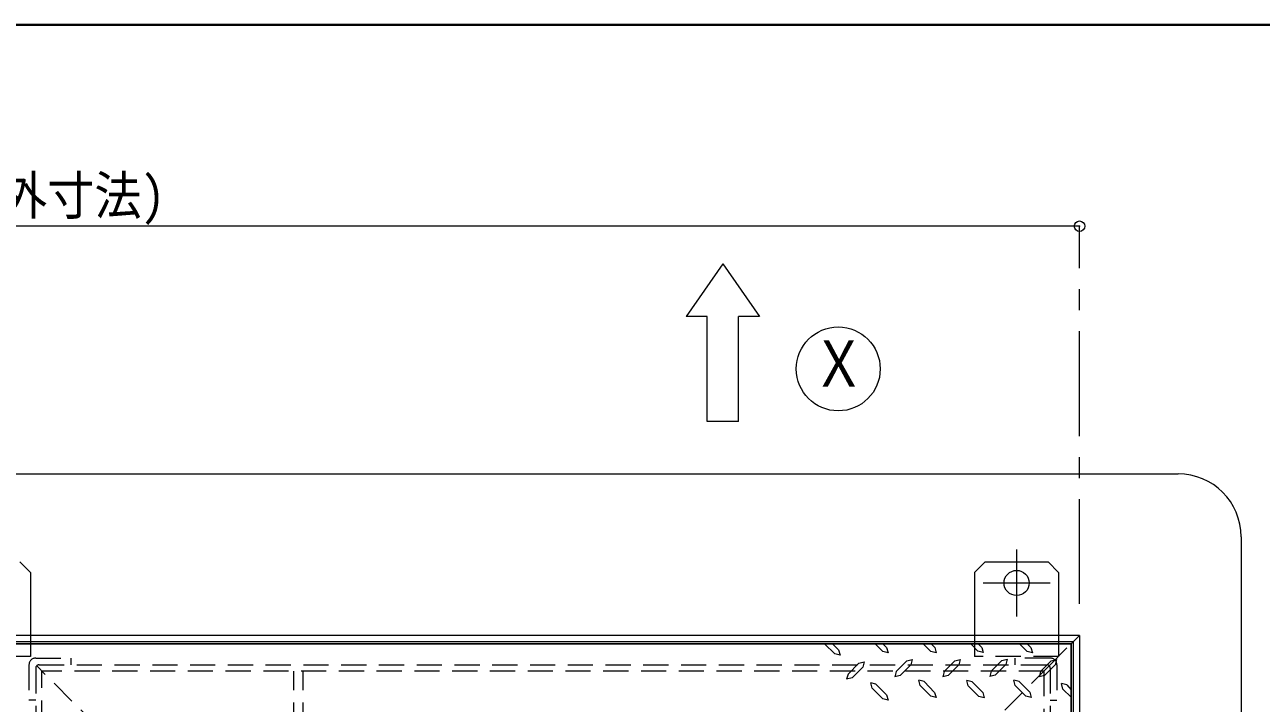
# Model space of a CAD drawing. Units: millimetres at full size, sheet at 1:10; details may follow other scales. Extents: x -2094 to 1956, y -1414 to 1396.
# Drawn here: x -1041 to -452, y 1073 to 1396 of the extents above; entities that cross this region are included whole.
import ezdxf
from ezdxf.enums import TextEntityAlignment as Align

# ---------------------------------------------------------------- set-up
doc = ezdxf.new("R2010")
doc.units = ezdxf.units.MM
doc.header["$LTSCALE"] = 10
doc.header["$PDMODE"] = 32
doc.header["$PDSIZE"] = 5
doc.linetypes.add('CHAIN1', pattern=[8, 5, -1, 1, -1])
doc.linetypes.add('DASHED1', pattern=[1.8, 1.2, -0.6])
doc.layers.add('0-0_ﾚｲﾔ1', color=4, linetype='Continuous', lineweight=9)
doc.styles.add('ＭＳ ゴシック', font='')
doc.styles.get('ＭＳ ゴシック').set_extended_font_data('MS Gothic')

msp = doc.modelspace()

# ---------------------------------------------------------------- linework, layer by layer
at = {"layer": '0-0_ﾚｲﾔ1', "color": 1, "lineweight": 40}
msp.add_line((1956.31, 1396.33), (-2093.69, 1396.33), dxfattribs=at)
at = {"layer": '0-0_ﾚｲﾔ1'}
for p, q in [((-538.69, 1300.33), (-1578.69, 1300.33)), ((-1625.69, 1182.33), (-491.69, 1182.33)), ((-461.69, 1152.33), (-461.69, 810.33)), ((-1038.69, 1135.33), (-1043.69, 1140.33)), ((-583.69, 1140.33), (-588.69, 1135.33)), ((-583.69, 1140.33), (-553.69, 1140.33)), ((-548.69, 1135.33), (-553.69, 1140.33)), ((-1038.69, 1135.33), (-1038.69, 1105.33)), ((-588.69, 1135.33), (-588.69, 1105.33)), ((-548.69, 1135.33), (-548.69, 1105.33)), ((-541.69, 1102.33), (-542.69, 1101.33)), ((-660.25, 1101.33), (-655.39, 1096.59)), ((-636.11, 1101.33), (-632.49, 1097.72)), ((-629.92, 1097.08), (-632.49, 1097.72)), ((-632.41, 1101.33), (-630.64, 1099.57)), ((-630.64, 1099.57), (-629.92, 1097.08)), ((-613.2, 1101.33), (-609.59, 1097.72)), ((-607.02, 1097), (-609.59, 1097.72)), ((-609.43, 1101.33), (-607.66, 1099.57)), ((-607.66, 1099.57), (-607.02, 1097)), ((-590.57, 1101.33), (-587.17, 1097.8)), ((-584.6, 1097.16), (-587.17, 1097.8)), ((-586.93, 1101.33), (-585.24, 1099.65)), ((-585.24, 1099.65), (-584.6, 1097.16)), ((-567.32, 1101.33), (-563.7, 1097.72)), ((-561.13, 1097), (-563.7, 1097.72)), ((-563.62, 1101.33), (-561.86, 1099.57)), ((-561.86, 1099.57), (-561.13, 1097)), ((-624.21, 1086.31), (-619.15, 1091.37)), ((-601.31, 1086.23), (-596.25, 1091.29)), ((-578.89, 1086.39), (-573.83, 1091.45)), ((-555.43, 1086.23), (-550.37, 1091.29)), ((-649.04, 1086.95), (-649.69, 1084.46)), ((-647.12, 1085.1), (-649.69, 1084.46)), ((-647.12, 1085.1), (-642.05, 1090.16)), ((-626.14, 1088.16), (-626.78, 1085.66)), ((-624.21, 1086.31), (-626.78, 1085.66)), ((-603.24, 1088.08), (-603.88, 1085.58)), ((-601.31, 1086.23), (-603.88, 1085.58)), ((-580.82, 1088.24), (-581.46, 1085.75)), ((-578.89, 1086.39), (-581.46, 1085.75)), ((-557.36, 1088.08), (-558, 1085.58)), ((-555.43, 1086.23), (-558, 1085.58)), ((-637.55, 1080.2), (-638.2, 1082.77)), ((-635.7, 1082.13), (-638.2, 1082.77)), ((-637.55, 1080.2), (-632.49, 1075.14)), ((-635.7, 1082.13), (-630.64, 1076.99)), ((-614.65, 1081.41), (-615.29, 1083.98)), ((-612.8, 1083.33), (-615.29, 1083.98)), ((-614.65, 1081.41), (-609.59, 1076.34)), ((-612.8, 1083.33), (-607.74, 1078.19)), ((-591.75, 1081.33), (-592.39, 1083.9)), ((-589.9, 1083.25), (-592.39, 1083.9)), ((-591.75, 1081.33), (-586.69, 1076.26)), ((-589.9, 1083.25), (-584.84, 1078.11)), ((-569.33, 1081.49), (-569.97, 1084.06)), ((-567.48, 1083.41), (-569.97, 1084.06)), ((-569.33, 1081.49), (-564.27, 1076.42)), ((-567.48, 1083.41), (-562.42, 1078.27)), ((-544.74, 1081.73), (-547.31, 1082.37)), ((-546.59, 1079.8), (-547.31, 1082.37)), ((-546.59, 1079.8), (-542.69, 1075.9)), ((-544.74, 1081.73), (-542.69, 1079.39)), ((-629.92, 1074.5), (-632.49, 1075.14)), ((-630.64, 1076.99), (-629.92, 1074.5)), ((-607.02, 1075.7), (-609.59, 1076.34)), ((-607.74, 1078.19), (-607.02, 1075.7)), ((-584.12, 1075.62), (-586.69, 1076.26)), ((-584.84, 1078.11), (-584.12, 1075.62)), ((-561.7, 1075.78), (-564.27, 1076.42)), ((-562.42, 1078.27), (-561.7, 1075.78))]:
    msp.add_line(p, q, dxfattribs=at)
at = {"layer": '0-0_ﾚｲﾔ1', "linetype": 'CHAIN1'}
for p, q in [((-538.69, 1120.33), (-538.69, 1300.33)), ((-568.69, 1146.33), (-568.69, 1114.33)), ((-584.69, 1130.33), (-552.69, 1130.33))]:
    msp.add_line(p, q, dxfattribs=at)
at = {"layer": '0-0_ﾚｲﾔ1', "color": 7, "lineweight": 18}
for p, q in [((-708.69, 1282.33), (-726.19, 1257.33)), ((-708.69, 1282.33), (-691.19, 1257.33)), ((-701.19, 1207.33), (-701.19, 1257.33)), ((-691.19, 1257.33), (-701.19, 1257.33)), ((-701.19, 1207.33), (-716.19, 1207.33)), ((-538.69, 1105.33), (-1578.69, 1105.33)), ((-541.69, 1102.33), (-1575.69, 1102.33)), ((-541.69, 1102.33), (-538.69, 1105.33)), ((-541.69, 1102.33), (-541.69, 810.33)), ((-538.69, 1105.33), (-538.69, 810.33))]:
    msp.add_line(p, q, dxfattribs=at)
at = {"layer": '0-0_ﾚｲﾔ1', "linetype": 'DASHED1'}
for p, q in [((-1038.69, 1105.33), (-1038.69, 1095.33)), ((-588.69, 1105.33), (-588.69, 1095.33)), ((-548.69, 1105.33), (-548.69, 1095.33)), ((-553.16, 1090.87), (-542.69, 1101.33)), ((-1038.69, 1095.33), (-1078.69, 1095.33)), ((-1039.39, 1091.33), (-1039.39, 1074.53)), ((-1036.19, 1094.53), (-1019.39, 1094.53)), ((-1019.39, 1094.53), (-1019.39, 1091.33)), ((-548.69, 1095.33), (-588.69, 1095.33)), ((-569.49, 1094.53), (-569.49, 1091.33)), ((-552.69, 1094.53), (-569.49, 1094.53)), ((-549.49, 1091.33), (-549.49, 1074.53)), ((-555.69, 1088.33), (-1033.19, 1088.33)), ((-1033.19, 810.33), (-1033.19, 1088.33)), ((-913.19, 1061.33), (-913.19, 1088.33)), ((-908.69, 1061.33), (-908.69, 1088.33)), ((-555.69, 1088.33), (-555.69, 810.33)), ((-1036.19, 1074.53), (-1039.39, 1074.53)), ((-552.69, 1074.53), (-549.49, 1074.53))]:
    msp.add_line(p, q, dxfattribs=at)
at = {"layer": '0-0_ﾚｲﾔ1', "color": 5, "lineweight": 25}
for p, q in [((-542.69, 1101.33), (-1574.69, 1101.33)), ((-542.69, 810.33), (-542.69, 1101.33))]:
    msp.add_line(p, q, dxfattribs=at)
at = {"layer": '0-0_ﾚｲﾔ1', "color": 7, "linetype": 'DASHED1', "lineweight": 18}
for p, q in [((-1006.19, 1061.33), (-1035.72, 1090.87)), ((-1034.59, 1091.33), (-554.29, 1091.33)), ((-553.16, 1090.87), (-582.69, 1061.33)), ((-1036.19, 1089.73), (-1036.19, 810.33)), ((-552.69, 1089.73), (-552.69, 810.33))]:
    msp.add_line(p, q, dxfattribs=at)
at = {"layer": '0-0_ﾚｲﾔ1', "color": 7, "lineweight": 18}
msp.add_lwpolyline([(-716.19, 1207.33), (-716.19, 1257.33), (-726.19, 1257.33)], dxfattribs=at)
at = {"layer": '0-0_ﾚｲﾔ1'}
for points in [[(-656.44, 1101.33), (-653.54, 1098.44), (-652.82, 1095.87), (-655.39, 1096.59)], [(-649.04, 1086.95), (-643.9, 1092.09), (-641.41, 1092.74), (-642.05, 1090.16)], [(-626.14, 1088.16), (-621, 1093.3), (-618.51, 1093.94), (-619.15, 1091.37)], [(-603.24, 1088.08), (-598.1, 1093.22), (-595.61, 1093.86), (-596.25, 1091.29)], [(-580.82, 1088.24), (-575.68, 1093.38), (-573.19, 1094.02), (-573.83, 1091.45)], [(-557.36, 1088.08), (-552.21, 1093.22), (-549.72, 1093.86), (-550.37, 1091.29)]]:
    msp.add_lwpolyline(points, dxfattribs=at)
at = {"layer": '0-0_ﾚｲﾔ1', "color": 7, "lineweight": 18}
msp.add_circle((-653.69, 1232.33), 20, dxfattribs=at)
at = {"layer": '0-0_ﾚｲﾔ1'}
msp.add_circle((-568.69, 1130.33), 6, dxfattribs=at)
msp.add_arc((-491.69, 1152.33), 30, 0, 90, dxfattribs=at)
at = {"layer": '0-0_ﾚｲﾔ1', "linetype": 'DASHED1'}
for centre, start, end in [((-1036.19, 1091.33), 90, 180), ((-552.69, 1091.33), 0, 90)]:
    msp.add_arc(centre, 3.2, start, end, dxfattribs=at)
at = {"layer": '0-0_ﾚｲﾔ1', "color": 7, "linetype": 'DASHED1', "lineweight": 18}
for centre, start, end in [((-1034.59, 1089.73), 90, 180), ((-554.29, 1089.73), 0, 90)]:
    msp.add_arc(centre, 1.6, start, end, dxfattribs=at)
at = {"layer": '0-0_ﾚｲﾔ1', "color": 1}
msp.add_point((-538.69, 1300.33), dxfattribs=at)

# ---------------------------------------------------------------- texts
at = {"layer": '0-0_ﾚｲﾔ1', "color": 7, "style": 'ＭＳ ゴシック'}
for s, height, width, p in [('1,040(枠外寸法)', 18.33, 0.9, (-1143.07, 1300.33)), ('Ｘ', 21.99, 0.85, (-666.19, 1217.33))]:
    msp.add_text(s, height=height, dxfattribs=dict(at, width=width)).set_placement(p, align=Align.BOTTOM_LEFT)

doc.saveas('drawing.dxf')
